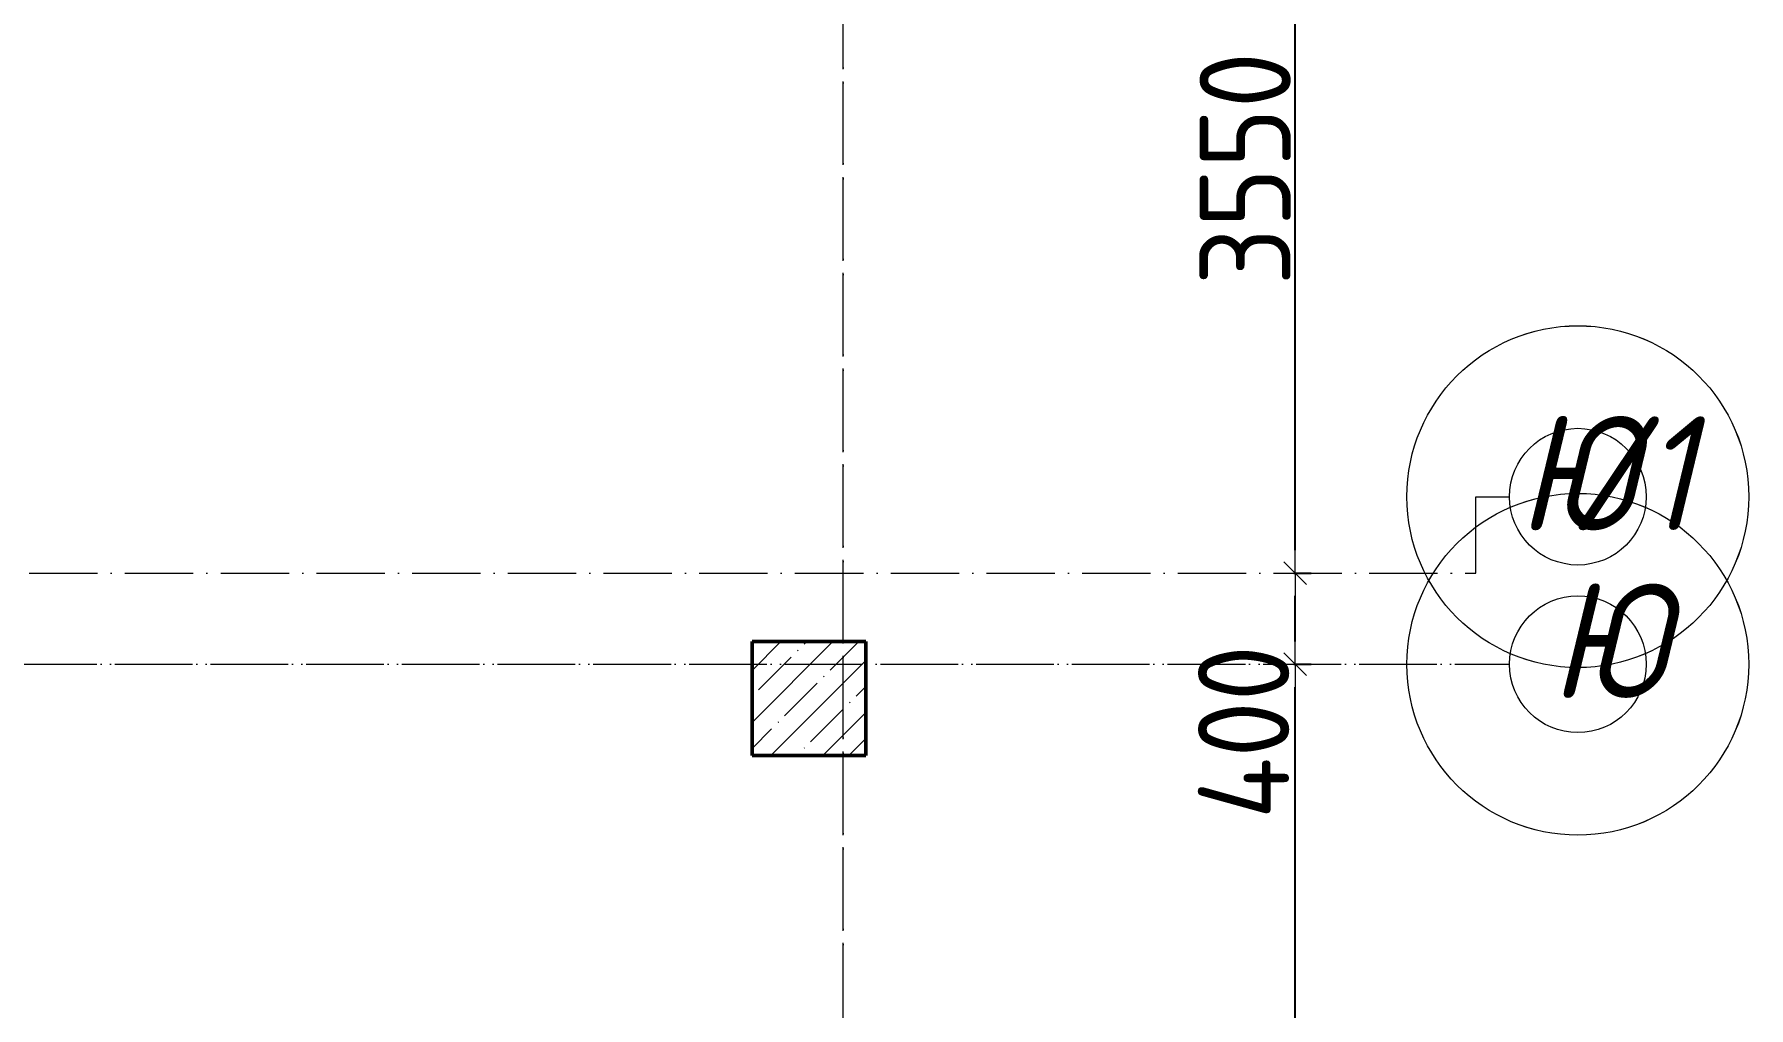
# Model space of a CAD drawing. Header units: millimetres. Extents: x -356862 to 418287, y 0 to 839748.
# Drawn here: x 82008 to 89533, y 500340 to 504612 of the extents above; entities that cross this region are included whole.
import ezdxf

# ---------------------------------------------------------------- set-up
doc = ezdxf.new("R2010")
doc.units = ezdxf.units.MM
doc.linetypes.add('50_200_ШТРИХ_1Т_ш5_п1_п1_', pattern=[700, 500, -100, 0, -100])
for name, color, linetype, lineweight in [('A-____-____-DIMS', 7, 'Continuous', 9), ('S-COLS-____-MCUT', 7, 'Continuous', 50), ('S-COLS-____-OTLN', 7, 'Continuous', 9), ('S-GRID-____-IDEN', 7, 'Continuous', 9), ('S-GRID-____-OTLN', 7, 'Continuous', 9), ('S-GRID-____-OTLN-1', 7, '50_200_ШТРИХ_1Т_ш5_п1_п1_', 9)]:
    doc.layers.add(name, color=color, linetype=linetype, lineweight=lineweight)
doc.styles.add('ISOCPEUR_I', font='isocpeui.ttf', dxfattribs={"width": 0.9, "height": 2.5})
doc.styles.add('ISOCPEUR_I_9', font='isocpeui.ttf', dxfattribs={"width": 0.9, "height": 250})
doc.styles.add('СПДС', font='isocpeur.ttf', dxfattribs={"width": 0.9})
doc.dimstyles.new('Размера А3', dxfattribs={"dimtxt": 200, "dimasz": 100, "dimexe": 70, "dimexo": 100, "dimgap": 20, "dimtad": 1, "dimdec": 0, "dimrnd": 10, "dimzin": 0, "dimdsep": 46, "dimtxsty": 'СПДС', "dimblk": 'ARROWHEAD_6', "dimcen": 1, "dimclrd": 256, "dimclre": 256, "dimclrt": 256, "dimazin": 0, "dimtfac": 1, "dimtdec": 0, "dimtmove": 2, "dimatfit": 3, "dimfxl": 1, "dimtolj": 1, "dimtzin": 0, "dimarcsym": 0})

# ---------------------------------------------------------------- blocks, each defined once
blk = doc.blocks.new('BSC_Колонна _Прямоугольная - 500х500-V121-АР1_План отверстий 2 этажа в осях 1-64_А-ГГ')
at = {"layer": 'S-COLS-____-OTLN'}
h = blk.add_hatch(dxfattribs=at)
h.set_pattern_fill('FP_151', color=256, style=0, pattern_type=2)
h.set_pattern_definition([(45, (-101000, -42681.04), (-114.04925, 114.04925), []), (45, (-100885.95, -42681.04), (-114.04925, 114.04925), [201.613, -40.323, 3.353, -36.97])])
h.paths.add_polyline_path([(-250, -250), (250, -250), (250, 250), (-250, 250)], flags=0)
at = {"layer": 'S-COLS-____-MCUT'}
for p, q in [((250, 250), (-250, 250)), ((-250, 250), (-250, -250)), ((250, -250), (250, 250)), ((-250, -250), (250, -250))]:
    blk.add_line(p, q, dxfattribs=at)
blk = doc.blocks.new('Ось сетки - Круг_Ø6_00__ISO-2_5_0_9K_-25732049-АР1_План отверстий 2 этажа в осях 1-64_А-ГГ')
at = {"layer": 'S-GRID-____-IDEN'}
blk.add_circle((0, 0), 3, dxfattribs=at)
blk = doc.blocks.new('Ось сетки - Круг_Ø6_00__ISO-2_5_0_9K_-25732049-АР1_План отверстий 2 этажа в осях 1-64_Ю-ЯЯ')
at = {"layer": 'S-GRID-____-IDEN'}
blk.add_circle((0, 0), 3, dxfattribs=at)
blk = doc.blocks.new('ARROWHEAD_6')
at = {"color": 0, "linetype": 'Continuous'}
for p, q in [((0, 0), (-1, 0)), ((-0.5, -0.5), (0.5, 0.5))]:
    blk.add_line(p, q, dxfattribs=at)
blk = doc.blocks.new('*D4572')
at = {"layer": 'A-____-____-DIMS', "lineweight": -2, "transparency": 16777216}
for p, q in [((87536.5, 502247), (87612.6, 502247)), ((87542.6, 501947), (87542.6, 502147)), ((87536.5, 501847), (87612.6, 501847))]:
    blk.add_line(p, q, dxfattribs=at)
at = {"layer": 'Defpoints', "color": 0, "lineweight": 30, "transparency": 16777216}
for p in [(87436.5, 502247), (87542.6, 502247), (87436.5, 501847)]:
    blk.add_point(p, dxfattribs=at)
at = {"layer": 'A-____-____-DIMS', "lineweight": -2, "transparency": 16777216, "xscale": 100, "yscale": 100, "zscale": 100}
for p, rotation in [((87542.6, 502247), 90), ((87542.6, 501847), 270)]:
    blk.add_blockref('ARROWHEAD_6', p, dxfattribs=dict(at, rotation=rotation))
at = {"layer": 'A-____-____-DIMS', "transparency": 16777216, "insert": (87116, 501167.3), "char_height": 400, "width": 1.942, "attachment_point": 1, "rotation": 90, "line_spacing_factor": 1.149209, "style": 'СПДС'}
blk.add_mtext('\\A1;400', dxfattribs=at)
blk = doc.blocks.new('*D4573')
at = {"layer": 'A-____-____-DIMS', "lineweight": -2, "transparency": 16777216}
for p, q in [((87536.5, 505797), (87612.6, 505797)), ((87542.6, 502347), (87542.6, 505697)), ((87536.5, 502247), (87612.6, 502247))]:
    blk.add_line(p, q, dxfattribs=at)
at = {"layer": 'Defpoints', "color": 0, "lineweight": 30, "transparency": 16777216}
for p in [(87436.5, 505797), (87542.6, 505797), (87436.5, 502247)]:
    blk.add_point(p, dxfattribs=at)
at = {"layer": 'A-____-____-DIMS', "lineweight": -2, "transparency": 16777216, "xscale": 100, "yscale": 100, "zscale": 100}
for p, rotation in [((87542.6, 505797), 90), ((87542.6, 502247), 270)]:
    blk.add_blockref('ARROWHEAD_6', p, dxfattribs=dict(at, rotation=rotation))
at = {"layer": 'A-____-____-DIMS', "transparency": 16777216, "insert": (87322.6, 504022), "char_height": 400, "width": 2.488, "attachment_point": 5, "rotation": 90, "style": 'СПДС'}
blk.add_mtext('\\A1;3550', dxfattribs=at)
blk = doc.blocks.new('*D4668')
at = {"layer": 'A-____-____-DIMS', "lineweight": -2, "transparency": 16777216}
for p, q in [((87536.5, 501847), (87612.6, 501847)), ((87542.6, 496447), (87542.6, 501747)), ((87536.5, 496347), (87612.6, 496347))]:
    blk.add_line(p, q, dxfattribs=at)
at = {"layer": 'Defpoints', "color": 0, "lineweight": 30, "transparency": 16777216}
for p in [(87436.5, 501847), (87542.6, 501847), (87436.5, 496347)]:
    blk.add_point(p, dxfattribs=at)
at = {"layer": 'A-____-____-DIMS', "lineweight": -2, "transparency": 16777216, "xscale": 100, "yscale": 100, "zscale": 100}
for p, rotation in [((87542.6, 501847), 90), ((87542.6, 496347), 270)]:
    blk.add_blockref('ARROWHEAD_6', p, dxfattribs=dict(at, rotation=rotation))
at = {"layer": 'A-____-____-DIMS', "transparency": 16777216, "insert": (87322.6, 499097), "char_height": 400, "attachment_point": 5, "rotation": 90, "style": 'СПДС'}
blk.add_mtext('\\A1;5500', dxfattribs=at)
blk = doc.blocks.new('*D4669')
at = {"layer": 'A-____-____-DIMS', "lineweight": -2, "transparency": 16777216}
for p, q in [((87536.5, 502247), (87612.6, 502247)), ((87542.6, 501947), (87542.6, 502147)), ((87536.5, 501847), (87612.6, 501847))]:
    blk.add_line(p, q, dxfattribs=at)
at = {"layer": 'Defpoints', "color": 0, "lineweight": 30, "transparency": 16777216}
for p in [(87436.5, 502247), (87542.6, 502247), (87436.5, 501847)]:
    blk.add_point(p, dxfattribs=at)
at = {"layer": 'A-____-____-DIMS', "lineweight": -2, "transparency": 16777216, "xscale": 100, "yscale": 100, "zscale": 100}
for p, rotation in [((87542.6, 502247), 90), ((87542.6, 501847), 270)]:
    blk.add_blockref('ARROWHEAD_6', p, dxfattribs=dict(at, rotation=rotation))
at = {"layer": 'A-____-____-DIMS', "transparency": 16777216, "insert": (87116, 501167.3), "char_height": 400, "attachment_point": 1, "rotation": 90, "line_spacing_factor": 1.149209, "style": 'СПДС'}
blk.add_mtext('\\A1;400', dxfattribs=at)
blk = doc.blocks.new('*D4670')
at = {"layer": 'A-____-____-DIMS', "lineweight": -2, "transparency": 16777216}
for p, q in [((87536.5, 505797), (87612.6, 505797)), ((87542.6, 502347), (87542.6, 505697)), ((87536.5, 502247), (87612.6, 502247))]:
    blk.add_line(p, q, dxfattribs=at)
at = {"layer": 'Defpoints', "color": 0, "lineweight": 30, "transparency": 16777216}
for p in [(87436.5, 505797), (87542.6, 505797), (87436.5, 502247)]:
    blk.add_point(p, dxfattribs=at)
at = {"layer": 'A-____-____-DIMS', "lineweight": -2, "transparency": 16777216, "xscale": 100, "yscale": 100, "zscale": 100}
for p, rotation in [((87542.6, 505797), 90), ((87542.6, 502247), 270)]:
    blk.add_blockref('ARROWHEAD_6', p, dxfattribs=dict(at, rotation=rotation))
at = {"layer": 'A-____-____-DIMS', "transparency": 16777216, "insert": (87322.6, 504022), "char_height": 400, "attachment_point": 5, "rotation": 90, "style": 'СПДС'}
blk.add_mtext('\\A1;3550', dxfattribs=at)
blk = doc.blocks.new('*D13739')
at = {"layer": 'A-____-____-DIMS', "lineweight": -2, "transparency": 16777216}
for p, q in [((87536.5, 502247), (87612.6, 502247)), ((87542.6, 501947), (87542.6, 502147)), ((87536.5, 501847), (87612.6, 501847))]:
    blk.add_line(p, q, dxfattribs=at)
at = {"layer": 'Defpoints', "color": 0, "transparency": 16777216}
for p in [(87436.5, 502247), (87542.6, 502247), (87436.5, 501847)]:
    blk.add_point(p, dxfattribs=at)
at = {"layer": 'A-____-____-DIMS', "lineweight": -2, "transparency": 16777216, "xscale": 100, "yscale": 100, "zscale": 100}
for p, rotation in [((87542.6, 502247), 90), ((87542.6, 501847), 270)]:
    blk.add_blockref('ARROWHEAD_6', p, dxfattribs=dict(at, rotation=rotation))
at = {"layer": 'A-____-____-DIMS', "transparency": 16777216, "insert": (87116, 501167.3), "char_height": 400, "width": 1.942, "attachment_point": 1, "rotation": 90, "line_spacing_factor": 1.149209, "style": 'СПДС'}
blk.add_mtext('\\A1;400', dxfattribs=at)
blk = doc.blocks.new('*D13740')
at = {"layer": 'A-____-____-DIMS', "lineweight": -2, "transparency": 16777216}
for p, q in [((87536.5, 505797), (87612.6, 505797)), ((87542.6, 502347), (87542.6, 505697)), ((87536.5, 502247), (87612.6, 502247))]:
    blk.add_line(p, q, dxfattribs=at)
at = {"layer": 'Defpoints', "color": 0, "transparency": 16777216}
for p in [(87436.5, 505797), (87542.6, 505797), (87436.5, 502247)]:
    blk.add_point(p, dxfattribs=at)
at = {"layer": 'A-____-____-DIMS', "lineweight": -2, "transparency": 16777216, "xscale": 100, "yscale": 100, "zscale": 100}
for p, rotation in [((87542.6, 505797), 90), ((87542.6, 502247), 270)]:
    blk.add_blockref('ARROWHEAD_6', p, dxfattribs=dict(at, rotation=rotation))
at = {"layer": 'A-____-____-DIMS', "transparency": 16777216, "insert": (87322.6, 504022), "char_height": 400, "width": 2.488, "attachment_point": 5, "rotation": 90, "style": 'СПДС'}
blk.add_mtext('\\A1;3550', dxfattribs=at)
blk = doc.blocks.new('*D13820')
at = {"layer": 'A-____-____-DIMS', "lineweight": -2, "transparency": 16777216}
for p, q in [((87536.5, 501847), (87612.6, 501847)), ((87542.6, 496447), (87542.6, 501747)), ((87536.5, 496347), (87612.6, 496347))]:
    blk.add_line(p, q, dxfattribs=at)
at = {"layer": 'Defpoints', "color": 0, "transparency": 16777216}
for p in [(87436.5, 501847), (87542.6, 501847), (87436.5, 496347)]:
    blk.add_point(p, dxfattribs=at)
at = {"layer": 'A-____-____-DIMS', "lineweight": -2, "transparency": 16777216, "xscale": 100, "yscale": 100, "zscale": 100}
for p, rotation in [((87542.6, 501847), 90), ((87542.6, 496347), 270)]:
    blk.add_blockref('ARROWHEAD_6', p, dxfattribs=dict(at, rotation=rotation))
at = {"layer": 'A-____-____-DIMS', "transparency": 16777216, "insert": (87322.6, 499097), "char_height": 400, "attachment_point": 5, "rotation": 90, "style": 'СПДС'}
blk.add_mtext('\\A1;5500', dxfattribs=at)
blk = doc.blocks.new('*D13821')
at = {"layer": 'A-____-____-DIMS', "lineweight": -2, "transparency": 16777216}
for p, q in [((87536.5, 502247), (87612.6, 502247)), ((87542.6, 501947), (87542.6, 502147)), ((87536.5, 501847), (87612.6, 501847))]:
    blk.add_line(p, q, dxfattribs=at)
at = {"layer": 'Defpoints', "color": 0, "transparency": 16777216}
for p in [(87436.5, 502247), (87542.6, 502247), (87436.5, 501847)]:
    blk.add_point(p, dxfattribs=at)
at = {"layer": 'A-____-____-DIMS', "lineweight": -2, "transparency": 16777216, "xscale": 100, "yscale": 100, "zscale": 100}
for p, rotation in [((87542.6, 502247), 90), ((87542.6, 501847), 270)]:
    blk.add_blockref('ARROWHEAD_6', p, dxfattribs=dict(at, rotation=rotation))
at = {"layer": 'A-____-____-DIMS', "transparency": 16777216, "insert": (87116, 501167.3), "char_height": 400, "attachment_point": 1, "rotation": 90, "line_spacing_factor": 1.149209, "style": 'СПДС'}
blk.add_mtext('\\A1;400', dxfattribs=at)
blk = doc.blocks.new('*D13822')
at = {"layer": 'A-____-____-DIMS', "lineweight": -2, "transparency": 16777216}
for p, q in [((87536.5, 505797), (87612.6, 505797)), ((87542.6, 502347), (87542.6, 505697)), ((87536.5, 502247), (87612.6, 502247))]:
    blk.add_line(p, q, dxfattribs=at)
at = {"layer": 'Defpoints', "color": 0, "transparency": 16777216}
for p in [(87436.5, 505797), (87542.6, 505797), (87436.5, 502247)]:
    blk.add_point(p, dxfattribs=at)
at = {"layer": 'A-____-____-DIMS', "lineweight": -2, "transparency": 16777216, "xscale": 100, "yscale": 100, "zscale": 100}
for p, rotation in [((87542.6, 505797), 90), ((87542.6, 502247), 270)]:
    blk.add_blockref('ARROWHEAD_6', p, dxfattribs=dict(at, rotation=rotation))
at = {"layer": 'A-____-____-DIMS', "transparency": 16777216, "insert": (87322.6, 504022), "char_height": 400, "attachment_point": 5, "rotation": 90, "style": 'СПДС'}
blk.add_mtext('\\A1;3550', dxfattribs=at)
blk = doc.blocks.new('*D13909')
at = {"layer": 'A-____-____-DIMS', "lineweight": -2, "transparency": 16777216}
for p, q in [((87536.5, 502247), (87612.6, 502247)), ((87542.6, 501947), (87542.6, 502147)), ((87536.5, 501847), (87612.6, 501847))]:
    blk.add_line(p, q, dxfattribs=at)
at = {"layer": 'Defpoints', "color": 0, "transparency": 16777216}
for p in [(87436.5, 502247), (87542.6, 502247), (87436.5, 501847)]:
    blk.add_point(p, dxfattribs=at)
at = {"layer": 'A-____-____-DIMS', "lineweight": -2, "transparency": 16777216, "xscale": 100, "yscale": 100, "zscale": 100}
for p, rotation in [((87542.6, 502247), 90), ((87542.6, 501847), 270)]:
    blk.add_blockref('ARROWHEAD_6', p, dxfattribs=dict(at, rotation=rotation))
at = {"layer": 'A-____-____-DIMS', "transparency": 16777216, "insert": (87116, 501167.3), "char_height": 400, "width": 1.942, "attachment_point": 1, "rotation": 90, "line_spacing_factor": 1.149209, "style": 'СПДС'}
blk.add_mtext('\\A1;400', dxfattribs=at)
blk = doc.blocks.new('*D13910')
at = {"layer": 'A-____-____-DIMS', "lineweight": -2, "transparency": 16777216}
for p, q in [((87536.5, 505797), (87612.6, 505797)), ((87542.6, 502347), (87542.6, 505697)), ((87536.5, 502247), (87612.6, 502247))]:
    blk.add_line(p, q, dxfattribs=at)
at = {"layer": 'Defpoints', "color": 0, "transparency": 16777216}
for p in [(87436.5, 505797), (87542.6, 505797), (87436.5, 502247)]:
    blk.add_point(p, dxfattribs=at)
at = {"layer": 'A-____-____-DIMS', "lineweight": -2, "transparency": 16777216, "xscale": 100, "yscale": 100, "zscale": 100}
for p, rotation in [((87542.6, 505797), 90), ((87542.6, 502247), 270)]:
    blk.add_blockref('ARROWHEAD_6', p, dxfattribs=dict(at, rotation=rotation))
at = {"layer": 'A-____-____-DIMS', "transparency": 16777216, "insert": (87322.6, 504022), "char_height": 400, "width": 2.488, "attachment_point": 5, "rotation": 90, "style": 'СПДС'}
blk.add_mtext('\\A1;3550', dxfattribs=at)
blk = doc.blocks.new('*D13990')
at = {"layer": 'A-____-____-DIMS', "lineweight": -2, "transparency": 16777216}
for p, q in [((87536.5, 501847), (87612.6, 501847)), ((87542.6, 496447), (87542.6, 501747)), ((87536.5, 496347), (87612.6, 496347))]:
    blk.add_line(p, q, dxfattribs=at)
at = {"layer": 'Defpoints', "color": 0, "transparency": 16777216}
for p in [(87436.5, 501847), (87542.6, 501847), (87436.5, 496347)]:
    blk.add_point(p, dxfattribs=at)
at = {"layer": 'A-____-____-DIMS', "lineweight": -2, "transparency": 16777216, "xscale": 100, "yscale": 100, "zscale": 100}
for p, rotation in [((87542.6, 501847), 90), ((87542.6, 496347), 270)]:
    blk.add_blockref('ARROWHEAD_6', p, dxfattribs=dict(at, rotation=rotation))
at = {"layer": 'A-____-____-DIMS', "transparency": 16777216, "insert": (87322.6, 499097), "char_height": 400, "attachment_point": 5, "rotation": 90, "style": 'СПДС'}
blk.add_mtext('\\A1;5500', dxfattribs=at)
blk = doc.blocks.new('*D13991')
at = {"layer": 'A-____-____-DIMS', "lineweight": -2, "transparency": 16777216}
for p, q in [((87536.5, 502247), (87612.6, 502247)), ((87542.6, 501947), (87542.6, 502147)), ((87536.5, 501847), (87612.6, 501847))]:
    blk.add_line(p, q, dxfattribs=at)
at = {"layer": 'Defpoints', "color": 0, "transparency": 16777216}
for p in [(87436.5, 502247), (87542.6, 502247), (87436.5, 501847)]:
    blk.add_point(p, dxfattribs=at)
at = {"layer": 'A-____-____-DIMS', "lineweight": -2, "transparency": 16777216, "xscale": 100, "yscale": 100, "zscale": 100}
for p, rotation in [((87542.6, 502247), 90), ((87542.6, 501847), 270)]:
    blk.add_blockref('ARROWHEAD_6', p, dxfattribs=dict(at, rotation=rotation))
at = {"layer": 'A-____-____-DIMS', "transparency": 16777216, "insert": (87116, 501167.3), "char_height": 400, "attachment_point": 1, "rotation": 90, "line_spacing_factor": 1.149209, "style": 'СПДС'}
blk.add_mtext('\\A1;400', dxfattribs=at)
blk = doc.blocks.new('*D13992')
at = {"layer": 'A-____-____-DIMS', "lineweight": -2, "transparency": 16777216}
for p, q in [((87536.5, 505797), (87612.6, 505797)), ((87542.6, 502347), (87542.6, 505697)), ((87536.5, 502247), (87612.6, 502247))]:
    blk.add_line(p, q, dxfattribs=at)
at = {"layer": 'Defpoints', "color": 0, "transparency": 16777216}
for p in [(87436.5, 505797), (87542.6, 505797), (87436.5, 502247)]:
    blk.add_point(p, dxfattribs=at)
at = {"layer": 'A-____-____-DIMS', "lineweight": -2, "transparency": 16777216, "xscale": 100, "yscale": 100, "zscale": 100}
for p, rotation in [((87542.6, 505797), 90), ((87542.6, 502247), 270)]:
    blk.add_blockref('ARROWHEAD_6', p, dxfattribs=dict(at, rotation=rotation))
at = {"layer": 'A-____-____-DIMS', "transparency": 16777216, "insert": (87322.6, 504022), "char_height": 400, "attachment_point": 5, "rotation": 90, "style": 'СПДС'}
blk.add_mtext('\\A1;3550', dxfattribs=at)
blk = doc.blocks.new('2этаж')
at = {"layer": 'S-GRID-____-OTLN-1', "color": 251, "ltscale": 0.6, "true_color": 0x636466}
for p, q in [((85558.3, 498997), (85558.3, 549908.8)), ((85558.3, 454533.3), (85558.3, 508896.9)), ((58880.7, 502247), (88334.7, 502247)), ((58880.7, 502247), (88334.7, 502247)), ((51735.1, 501847), (88482.7, 501847)), ((53374.4, 501847), (88482.7, 501847))]:
    blk.add_line(p, q, dxfattribs=at)
at = {"layer": 'S-GRID-____-IDEN', "xscale": 250, "yscale": 250, "zscale": 99.99999999999993}
for p, rotation in [((88782.7, 502582.5), 269.9999999999994), ((88782.7, 501847), 269.9999999999995)]:
    blk.add_blockref('Ось сетки - Круг_Ø6_00__ISO-2_5_0_9K_-25732049-АР1_План отверстий 2 этажа в осях 1-64_Ю-ЯЯ', p, dxfattribs=dict(at, rotation=rotation))
at = {"layer": 'S-GRID-____-IDEN', "char_height": 500, "attachment_point": 1}
for s, insert, width, style in [('\\fISOCPEUR|b0|i1|c204|p34|;\\W.9;Ю', (88519.5, 502934.9), 266.962, 'ISOCPEUR_I_9'), ('\\fISOCPEUR|b0|i1|c204|p34|;\\W.9;Ю', (88519.5, 502934.9), 266.962, 'ISOCPEUR_I'), ('/1', (88739.8, 502934.9), 346.329, 'ISOCPEUR_I_9'), ('/1', (88739.8, 502934.9), 346.329, 'ISOCPEUR_I'), ('\\fISOCPEUR|b0|i1|c204|p34|;\\W.9;Ю', (88662.2, 502199.4), 266.962, 'ISOCPEUR_I_9'), ('\\fISOCPEUR|b0|i1|c204|p34|;\\W.9;Ю', (88662.2, 502199.4), 266.962, 'ISOCPEUR_I')]:
    blk.add_mtext(s, dxfattribs=dict(at, insert=insert, width=width, style=style))
at = {"layer": 'A-____-____-DIMS'}
for base, p1, p2, picture, middle in [((87542.6, 505797), (87436.5, 502247), (87436.5, 505797), '*D4573', (87322.6, 504022)), ((87542.6, 505797), (87436.5, 502247), (87436.5, 505797), '*D4670', (87322.6, 504022)), ((87542.6, 501847), (87436.5, 496347), (87436.5, 501847), '*D4668', (87322.6, 499097))]:
    dim = blk.add_linear_dim(base=base, p1=p1, p2=p2, angle=90, dimstyle='Размера А3', override={"dimtxt": 400}, dxfattribs=at)
    dim.commit()
    dim.dimension.update_dxf_attribs({"geometry": picture, "text_midpoint": middle})
for picture in ['*D4572', '*D4669']:
    dim = blk.add_linear_dim(base=(87542.6, 502247), p1=(87436.5, 501847), p2=(87436.5, 502247), angle=90, dimstyle='Размера А3', override={"dimtxt": 400}, dxfattribs=at)
    dim.commit()
    dim.dimension.update_dxf_attribs({"geometry": picture, "text_midpoint": (87382.6, 501527.3), "dimtype": 160, "text_rotation": 90})

msp = doc.modelspace()

# ---------------------------------------------------------------- linework, layer by layer
at = {"layer": 'S-GRID-____-IDEN'}
for centre in [(88782.7432, 502582.4555), (88782.7432, 502582.4555), (88782.7432, 501846.983), (88782.7432, 501846.983)]:
    msp.add_ellipse(centre, major_axis=(530.3301, 530.3301), ratio=1, start_param=3.926990817, end_param=10.210176124, dxfattribs=at)
at = {"layer": 'S-GRID-____-OTLN'}
for p, q in [((88334.747, 502582.4555), (88482.7432, 502582.4555)), ((88334.747, 502246.983), (88334.747, 502582.4555)), ((88334.747, 502582.4555), (88482.7432, 502582.4555)), ((88334.747, 502246.983), (88334.747, 502582.4555))]:
    msp.add_line(p, q, dxfattribs=at)
at = {"layer": 'S-GRID-____-OTLN-1', "color": 251, "ltscale": 0.6, "true_color": 0x636466}
for p, q in [((85558.3366, 498996.983), (85558.3366, 549908.7924)), ((85558.3366, 498996.983), (85558.3366, 549908.7924)), ((85558.3366, 454533.3346), (85558.3366, 508896.9006)), ((85558.3366, 454533.3346), (85558.3366, 508896.9006)), ((58880.6511, 502246.983), (88334.747, 502246.983)), ((58880.6511, 502246.983), (88334.747, 502246.983)), ((58880.6511, 502246.983), (88334.747, 502246.983)), ((58880.6511, 502246.983), (88334.747, 502246.983)), ((51735.1071, 501846.983), (88482.7432, 501846.983)), ((51735.1071, 501846.983), (88482.7432, 501846.983)), ((53374.3699, 501846.983), (88482.7432, 501846.983)), ((53374.3699, 501846.983), (88482.7432, 501846.983))]:
    msp.add_line(p, q, dxfattribs=at)

# ---------------------------------------------------------------- block references
at = {"color": 18, "true_color": 0x000000}
msp.add_blockref('2этаж', (0, 0), dxfattribs=at)
at = {"layer": 'S-COLS-____-OTLN'}
msp.add_blockref('BSC_Колонна _Прямоугольная - 500х500-V121-АР1_План отверстий 2 этажа в осях 1-64_А-ГГ', (85408.3366, 501696.983), dxfattribs=at)
at = {"layer": 'S-GRID-____-IDEN', "xscale": 99.99999999999993, "yscale": 99.99999999999993, "zscale": 99.99999999999993}
for p, rotation in [((88782.7432, 502582.4555), 269.9999999999994), ((88782.7432, 501846.983), 269.9999999999995)]:
    msp.add_blockref('Ось сетки - Круг_Ø6_00__ISO-2_5_0_9K_-25732049-АР1_План отверстий 2 этажа в осях 1-64_А-ГГ', p, dxfattribs=dict(at, rotation=rotation))

# ---------------------------------------------------------------- texts
at = {"layer": 'A-____-____-DIMS', "insert": (87322.5781, 504021.983), "char_height": 400, "width": 2.488445, "attachment_point": 5, "rotation": 90, "style": 'СПДС'}
msp.add_mtext('\\A1;3550', dxfattribs=at)
msp.add_mtext('\\A1;3550', dxfattribs=at)
at = {"layer": 'A-____-____-DIMS', "insert": (87322.5781, 504021.983), "char_height": 400, "attachment_point": 5, "rotation": 90, "style": 'СПДС'}
msp.add_mtext('\\A1;3550', dxfattribs=at)
msp.add_mtext('\\A1;3550', dxfattribs=at)
at = {"layer": 'A-____-____-DIMS', "insert": (87115.9642, 501167.2797), "char_height": 400, "width": 1.941741, "attachment_point": 1, "rotation": 90, "line_spacing_factor": 1.149209, "style": 'СПДС'}
msp.add_mtext('\\A1;400', dxfattribs=at)
msp.add_mtext('\\A1;400', dxfattribs=at)
at = {"layer": 'A-____-____-DIMS', "insert": (87115.9642, 501167.2797), "char_height": 400, "attachment_point": 1, "rotation": 90, "line_spacing_factor": 1.149209, "style": 'СПДС'}
msp.add_mtext('\\A1;400', dxfattribs=at)
msp.add_mtext('\\A1;400', dxfattribs=at)
at = {"layer": 'S-GRID-____-IDEN', "char_height": 500, "attachment_point": 1}
for s, insert, width, style in [('\\fISOCPEUR|b0|i1|c204|p34|;\\W.9;Ю', (88519.5365, 502934.8797), 266.961937, 'ISOCPEUR_I_9'), ('\\fISOCPEUR|b0|i1|c204|p34|;\\W.9;Ю', (88519.5365, 502934.8797), 266.961937, 'ISOCPEUR_I'), ('\\fISOCPEUR|b0|i1|c204|p34|;\\W.9;Ю', (88519.5365, 502934.8797), 266.961937, 'ISOCPEUR_I_9'), ('\\fISOCPEUR|b0|i1|c204|p34|;\\W.9;Ю', (88519.5365, 502934.8797), 266.961937, 'ISOCPEUR_I'), ('/1', (88739.8021, 502934.8797), 346.329, 'ISOCPEUR_I_9'), ('/1', (88739.8021, 502934.8797), 346.329, 'ISOCPEUR_I'), ('/1', (88739.8021, 502934.8797), 346.329, 'ISOCPEUR_I_9'), ('/1', (88739.8021, 502934.8797), 346.329, 'ISOCPEUR_I'), ('\\fISOCPEUR|b0|i1|c204|p34|;\\W.9;Ю', (88662.1865, 502199.4072), 266.961937, 'ISOCPEUR_I_9'), ('\\fISOCPEUR|b0|i1|c204|p34|;\\W.9;Ю', (88662.1865, 502199.4072), 266.961937, 'ISOCPEUR_I'), ('\\fISOCPEUR|b0|i1|c204|p34|;\\W.9;Ю', (88662.1865, 502199.4072), 266.961937, 'ISOCPEUR_I_9'), ('\\fISOCPEUR|b0|i1|c204|p34|;\\W.9;Ю', (88662.1865, 502199.4072), 266.961937, 'ISOCPEUR_I')]:
    msp.add_mtext(s, dxfattribs=dict(at, insert=insert, width=width, style=style))

# ---------------------------------------------------------------- dimensions: what is measured, and where the dimension line sits
at = {"layer": 'A-____-____-DIMS'}
for base, p1, p2, picture, middle in [((87542.5781, 505796.983), (87436.5121, 502246.983), (87436.5121, 505796.983), '*D13740', (87322.5781, 504021.983)), ((87542.5781, 505796.983), (87436.5121, 502246.983), (87436.5121, 505796.983), '*D13822', (87322.5781, 504021.983)), ((87542.5781, 505796.983), (87436.5121, 502246.983), (87436.5121, 505796.983), '*D13910', (87322.5781, 504021.983)), ((87542.5781, 505796.983), (87436.5121, 502246.983), (87436.5121, 505796.983), '*D13992', (87322.5781, 504021.983)), ((87542.5781, 501846.983), (87436.5121, 496346.983), (87436.5121, 501846.983), '*D13820', (87322.5781, 499096.983)), ((87542.5781, 501846.983), (87436.5121, 496346.983), (87436.5121, 501846.983), '*D13990', (87322.5781, 499096.983))]:
    dim = msp.add_linear_dim(base=base, p1=p1, p2=p2, angle=90, dimstyle='Размера А3', override={"dimtxt": 400}, dxfattribs=at)
    dim.commit()
    dim.dimension.update_dxf_attribs({"geometry": picture, "text_midpoint": middle})
for picture in ['*D13739', '*D13821', '*D13909', '*D13991']:
    dim = msp.add_linear_dim(base=(87542.5781, 502246.983), p1=(87436.5121, 501846.983), p2=(87436.5121, 502246.983), angle=90, dimstyle='Размера А3', override={"dimtxt": 400}, dxfattribs=at)
    dim.commit()
    dim.dimension.update_dxf_attribs({"geometry": picture, "text_midpoint": (87382.6308, 501527.2797), "dimtype": 160, "text_rotation": 90})

doc.saveas('drawing.dxf')
